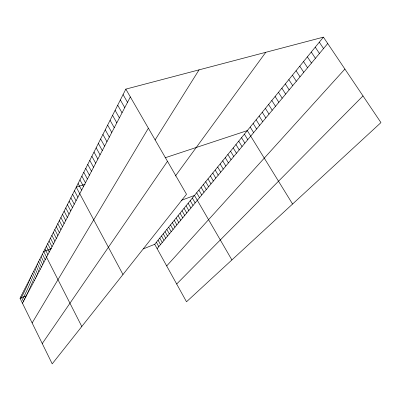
<?xml version="1.0" encoding="UTF-8"?>
<svg xmlns="http://www.w3.org/2000/svg" width="401" height="401" viewBox="0 0 401 401"><rect width="100%" height="100%" fill="white"/><g stroke="black" fill="none" stroke-linecap="round" stroke-linejoin="round"><path stroke-width="0.6" d="M125.834 89.122L186.505 194.269L52.21 363.857L20.05 298.314L125.834 89.122L323.417 37.143L380.95 122.596L186.505 301.773L154.706 244.304L323.417 37.143M22.481 303.266L130.345 96.932M32.14 322.955L148.39 128.215M155.082 139.974L199.061 69.859M42.25 343.557L167.478 161.297M175.367 176.064L265.768 52.31M157.112 248.655L327.717 43.534M166.681 265.948L344.9 69.057M176.676 284.003L362.995 95.929M20.05 298.314L26.616 295.682M143.197 248.921L154.706 244.304M51.518 248.665L43.684 251.582L81.794 326.494M181.157 200.41L194.495 195.447L231.898 259.943M85.097 184.239L76.255 187.162L122.967 274.51M165.112 157.783L247.297 130.611L292.575 204.034M319.296 42.205L323.547 48.551M315.246 47.178L319.447 53.478M311.271 52.06L315.427 58.315M307.367 56.857L311.472 63.067M303.527 61.564L307.592 67.739M299.758 66.195L303.778 72.325M296.053 70.741L300.028 76.832M292.414 75.213L296.344 81.258M288.835 79.609L292.72 85.614M285.317 83.924L289.161 89.894M281.858 88.175L285.662 94.1M278.454 92.35L282.219 98.24M275.111 96.461L278.835 102.31M271.818 100.501L275.502 106.315M268.58 104.481L272.229 110.255M265.392 108.39L269.006 114.13M262.259 112.24L265.833 117.944M259.171 116.029L262.71 121.693M256.134 119.764L259.637 125.388M253.141 123.433L256.615 129.027M250.199 127.052L253.638 132.606M244.394 134.175L247.768 139.663M241.537 137.683L244.876 143.137M238.725 141.142L242.034 146.56M235.948 144.545L239.227 149.929M233.222 147.899L236.465 153.247M230.53 151.202L233.748 156.52M227.878 154.455L231.066 159.743M225.267 157.663L228.425 162.916M222.695 160.821L225.823 166.044M220.159 163.939L223.262 169.127M217.658 167.006L220.73 172.169M215.192 170.034L218.239 175.162M212.766 173.016L215.783 178.114M210.37 175.959L213.362 181.026M208.004 178.856L210.976 183.899M205.678 181.718L208.62 186.731M203.377 184.54L206.299 189.523M201.112 187.322L204.009 192.274M198.876 190.064L201.748 194.991M196.67 192.776L199.518 197.673M192.35 198.079L195.152 202.926M190.229 200.68L193.011 205.497M188.139 203.252L190.896 208.039M123.067 94.596L127.518 102.34M186.079 205.783L188.811 210.545M184.039 208.284L186.756 213.021M120.36 99.954L124.751 107.633M182.029 210.751L184.721 215.462M180.044 213.192L182.716 217.873M117.709 105.197L122.044 112.811M178.089 215.598L180.736 220.254M115.112 110.33L119.393 117.879M176.154 217.974L178.781 222.605M174.24 220.319L176.851 224.926M112.571 115.358L116.801 122.841M172.355 222.635L174.946 227.217M170.49 224.921L173.062 229.482M110.08 120.275L114.26 127.698M168.651 227.182L171.202 231.718M166.831 229.412L169.367 233.923M107.643 125.097L111.774 132.46M165.037 231.618L167.553 236.109M105.252 129.824L109.333 137.122M163.262 233.798L165.758 238.264M161.513 235.948L163.989 240.389M102.912 134.45L106.947 141.688M159.778 238.074L162.24 242.495M158.069 240.179L160.51 244.575M100.621 138.987L104.606 146.17M156.375 242.254L158.801 246.625M98.37 143.438L102.31 150.56M96.165 147.799L100.06 154.866M93.999 152.074L97.854 159.087M91.879 156.27L95.689 163.227M89.799 160.39L93.563 167.287M87.754 164.43L91.478 171.272M85.749 168.395L89.433 175.187M83.779 172.285L87.428 179.026M81.849 176.104L85.458 182.796M79.949 179.859L83.523 186.5M78.09 183.543L81.624 190.134M74.431 190.781L77.889 197.272M72.631 194.33L76.06 200.771M70.867 197.818L74.26 204.214M69.137 201.247L72.491 207.593M67.433 204.615L70.756 210.916M65.759 207.929L69.047 214.184M64.11 211.182L67.368 217.392M62.491 214.385L65.719 220.55M60.902 217.532L64.1 223.653M59.333 220.625L62.501 226.705M57.794 223.673L60.932 229.708M56.28 226.665L59.388 232.66M54.792 229.613L57.869 235.567M53.323 232.515L56.376 238.425M51.879 235.367L54.907 241.237M50.461 238.174L53.458 244.008M49.062 240.941L52.035 246.73M47.684 243.663L50.631 249.417M46.331 246.344L49.248 252.059M44.997 248.981L47.889 254.66M42.386 254.139L45.233 259.743M41.113 256.665L43.935 262.229M39.854 259.146L42.651 264.675M38.616 261.597L41.393 267.091M37.398 264.008L40.15 269.467M36.195 266.384L38.922 271.808M35.012 268.73L37.719 274.119M33.844 271.036L36.526 276.394M32.692 273.312L35.353 278.635M31.559 275.557L34.2 280.85M30.436 277.773L33.057 283.031M29.333 279.953L31.935 285.181M28.245 282.109L30.827 287.301M27.173 284.229L29.734 289.392M26.115 286.324L28.651 291.452M25.068 288.389L27.589 293.487M24.04 290.429L26.541 295.497M23.022 292.439L25.504 297.477M22.02 294.424L24.481 299.432M21.027 296.379L23.474 301.362"/></g></svg>
